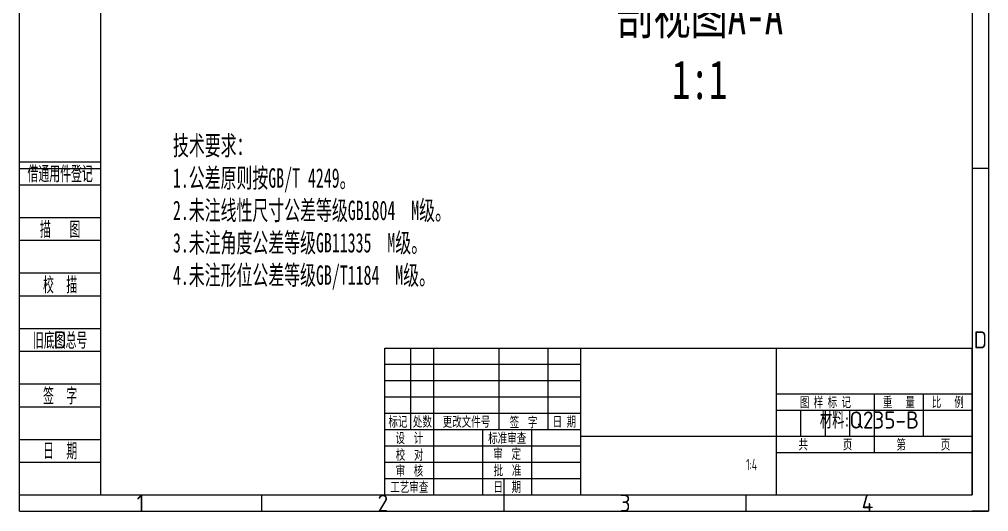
# Model space of a CAD drawing. Header units: millimetres. Extents: x -8604 to -3995, y 3123 to 6155.
# Drawn here: x -5599.1 to -5449.4, y 4681 to 4757.1 of the extents above; entities that cross this region are included whole.
import ezdxf
from ezdxf.enums import TextEntityAlignment as Align

# ---------------------------------------------------------------- set-up
doc = ezdxf.new("R2010")
doc.units = ezdxf.units.MM
for name, color, linetype in [('1轮廓实线层', 7, 'Continuous'), ('2细线层', 4, 'Continuous'), ('6文字层', 3, 'Continuous'), ('图框层', 7, 'Continuous'), ('标注', 1, 'Continuous')]:
    doc.layers.add(name, color=color, linetype=linetype)
doc.styles.add('ACISOTS', font='isocp.shx', dxfattribs={"bigfont": 'gbcbig.shx'})
doc.styles.add('PC_TEXTSTYLE', font='isocp.shx', dxfattribs={"width": 0.8, "bigfont": 'hzfs.shx'})
doc.styles.add('一比1', font='txt.shx', dxfattribs={"width": 0.6, "height": 3})
doc.styles.add('一比二', font='', dxfattribs={"width": 0.7, "height": 6})
doc.styles.get('一比二').set_extended_font_data('SimSun')

# ---------------------------------------------------------------- blocks, each defined once
blk = doc.blocks.new('PC_TITLE_BLOCK')
at = {"layer": '1轮廓实线层'}
for p, q in [((-180, 0), (-180, 45)), ((-180, 0), (-180, 45)), ((-180, 45), (0, 45)), ((-172, 20), (-172, 45)), ((-165, 20), (-165, 45)), ((-145, 20), (-145, 45)), ((-130, 20), (-130, 45)), ((-120, 0), (-120, 45)), ((-60, 0), (-60, 45)), ((-60, 31), (0, 31)), ((-30, 13), (-30, 31)), ((-15, 18), (-15, 31)), ((-180, 25), (-120, 25)), ((-60, 26), (0, 26)), ((-180, 20), (-120, 20)), ((-165, 0), (-165, 20)), ((-150, 0), (-150, 20)), ((-135, 0), (-135, 20)), ((-120, 18), (0, 18)), ((-60, 13), (0, 13)), ((-180, 0), (0, 0))]:
    blk.add_line(p, q, dxfattribs=at)
at = {"layer": '2细线层'}
for p, q in [((-180, 40), (-120, 40)), ((-180, 35), (-120, 35)), ((-180, 30), (-120, 30)), ((-180, 15), (-120, 15)), ((-180, 10), (-120, 10)), ((-180, 5), (-120, 5))]:
    blk.add_line(p, q, dxfattribs=at)
at = {"layer": '2细线层', "color": 75}
for p, q in [((-52.5, 18), (-52.5, 26)), ((-45, 18), (-45, 26)), ((-37.5, 18), (-37.5, 26))]:
    blk.add_line(p, q, dxfattribs=at)
at = {"layer": '图框层'}
blk.add_line((0, 0), (0, 45), dxfattribs=at)
at = {"style": 'PC_TEXTSTYLE', "flags": 1}
blk.add_attdef('图纸张数', (0, 0), '', height=5, dxfattribs=at)
at = {"layer": '6文字层', "style": 'PC_TEXTSTYLE', "width": 0.667}
for s, p in [(' 图 样 标 记 ', (-45, 28.5)), (' 重   量 ', (-22.5, 28.5)), (' 比   例 ', (-7.5, 28.5)), ('标记', (-176, 22.5)), ('处数', (-168.5, 22.5)), (' 更改文件号 ', (-155, 22.5)), (' 签  字 ', (-137.51, 22.37)), (' 日 期 ', (-125, 22.5)), (' 设  计 ', (-172.5, 17.5)), ('标准审查', (-142.5, 17.5)), ('共        页', (-45, 15.5)), ('第        页', (-15, 15.5)), (' 校  对 ', (-172.4, 12.37)), (' 审  定 ', (-142.53, 12.68)), (' 审  核 ', (-172.5, 7.5)), ('批  准', (-142.43, 7.6)), ('工艺审查', (-172.5, 2.5)), (' 日  期 ', (-142.5, 2.5))]:
    blk.add_text(s, height=3.5, dxfattribs=at).set_placement(p, align=Align.MIDDLE)
at = {"layer": '6文字层', "style": 'PC_TEXTSTYLE', "flags": 8}
for tag, height, width, p, p2 in [('图样代号', 5, 2.176994, (-56.96, 35.53), (-3.51, 35.53)), ('图样名称', 7, 1.548666, (-116.78, 28.23), (-63.22, 28.23)), ('重量', 3.5, 1.481707, (-28.88, 20.51), (-16.35, 20.51)), ('比例', 3.5, 1.468426, (-13.53, 20.62), (-1.42, 20.62)), ('设计', 3.5, 1.504878, (-163.77, 15.45), (-151.09, 15.45)), ('标准审查', 3.5, 0.732355, (-133.59, 15.31), (-120.98, 15.31)), ('共几页', 3.5, 0.782855, (-49.76, 13.35), (-39.88, 13.35)), ('第几页', 3.5, 0.776067, (-19.69, 13.35), (-9.9, 13.35)), ('校对', 3.5, 1.480507, (-163.77, 10.48), (-151.09, 10.48)), ('审定', 3.5, 1.494807, (-133.8, 10.61), (-121.11, 10.61)), ('审核', 3.5, 1.511058, (-163.87, 5.38), (-151.09, 5.38)), ('批准', 3.5, 1.494711, (-133.7, 5.38), (-121.11, 5.38)), ('企业名称', 5, 2.108963, (-56.33, 3.82), (-4.24, 3.82)), ('工艺审查', 3.5, 0.741847, (-163.87, 0.41), (-151.09, 0.41)), ('日期', 3.5, 1.546165, (-134.08, 0.41), (-121.11, 0.41))]:
    blk.add_attdef(tag, text='', height=height, dxfattribs=dict(at, width=width)).set_placement(p, p2, align=Align.FIT)
at = {"layer": '6文字层', "style": 'PC_TEXTSTYLE', "width": 0.986205, "flags": 8}
blk.add_attdef('产品名称或材料标记', text='', height=5, rotation=0.4655, dxfattribs=at).set_placement((-117.65, 6.59), (-62.48, 7.04), align=Align.FIT)
blk = doc.blocks.new('PC_FJL_BLOCK')
at = {"layer": '2细线层'}
for p, q in [((-25, 102), (0, 102)), ((-25, 95), (0, 95)), ((-25, 85), (0, 85)), ((-25, 78), (0, 78)), ((-25, 68), (0, 68)), ((-25, 61), (0, 61)), ((-25, 51), (0, 51)), ((-25, 44), (0, 44)), ((-25, 34), (0, 34)), ((-25, 27), (0, 27)), ((-25, 17), (0, 17)), ((-25, 10), (0, 10)), ((-25, 0), (0, 0))]:
    blk.add_line(p, q, dxfattribs=at)
at = {"layer": '6文字层', "color": 3, "style": 'PC_TEXTSTYLE'}
for s, width, p in [('借通用件登记', 0.667, (-12.5, 98.5)), ('描   图', 0.6667, (-12.5, 81.5)), ('校  描', 0.667, (-12.5, 64.5)), ('旧底图总号', 0.667, (-12.5, 47.5)), ('签  字', 0.667, (-12.5, 30.5)), ('日  期', 0.667, (-12.49, 13.6))]:
    blk.add_text(s, height=5, dxfattribs=dict(at, width=width)).set_placement(p, align=Align.MIDDLE)
at = {"layer": '6文字层', "style": 'PC_TEXTSTYLE'}
for tag, width, p, p2 in [('借通用件登记', 0.671328, (-23.44, 86.36), (-1.25, 86.36)), ('描图', 2.120922, (-23.44, 69.36), (-1.25, 69.36)), ('校图', 2.149976, (-23.75, 52.06), (-1.25, 52.06)), ('旧底图总号', 0.761452, (-22.84, 35.67), (-1.86, 35.67)), ('签字', 2.026939, (-23.14, 18.37), (-1.56, 18.37)), ('日期', 1.89999, (-22.84, 1.37), (-2.17, 1.37))]:
    blk.add_attdef(tag, text='', height=5, dxfattribs=dict(at, width=width)).set_placement(p, p2, align=Align.FIT)

msp = doc.modelspace()

# ---------------------------------------------------------------- linework, layer by layer
msp.add_line((-5451.89, 4890.27), (-5451.89, 4683.63))
at = {"layer": '6文字层', "ltscale": 7}
for p, q in [((-5599.06, 4681.11), (-5599.06, 4892.79)), ((-5449.37, 4892.79), (-5449.37, 4681.11)), ((-5586.46, 4683.63), (-5586.46, 4890.27)), ((-5599.06, 4734.03), (-5586.46, 4734.03)), ((-5449.37, 4734.03), (-5451.89, 4734.03)), ((-5524.21, 4681.11), (-5524.21, 4686.15)), ((-5599.06, 4681.11), (-5599.06, 4683.63)), ((-5586.46, 4683.63), (-5451.89, 4683.63)), ((-5561.63, 4681.11), (-5561.63, 4683.63)), ((-5524.21, 4681.11), (-5524.21, 4683.63)), ((-5486.79, 4681.11), (-5486.79, 4683.63)), ((-5599.06, 4681.11), (-5449.37, 4681.11)), ((-5599.06, 4681.11), (-5586.46, 4681.11)), ((-5449.37, 4681.11), (-5451.89, 4681.11))]:
    msp.add_line(p, q, dxfattribs=at)

# ---------------------------------------------------------------- block references
at = {"layer": '6文字层', "ltscale": 7, "xscale": 0.504, "yscale": 0.504, "zscale": 0.504}
msp.add_blockref('PC_FJL_BLOCK', (-5586.46, 4683.63), dxfattribs=at)
at = {"layer": '6文字层', "ltscale": 7}
ref = msp.add_blockref('PC_TITLE_BLOCK', (-5451.89, 4683.63), dxfattribs=dict(at, xscale=0.504, yscale=0.504, zscale=0.504))
ref.add_attrib('比例', '1:4', dxfattribs={"height": 1.764, "style": 'PC_TEXTSTYLE', "width": 0.667}).set_placement((-5485.98, 4687.43), align=Align.CENTER)

# ---------------------------------------------------------------- texts
at = {"insert": (-5506.85, 4760.76), "char_height": 6, "attachment_point": 1, "style": '一比二'}
msp.add_mtext_dynamic_manual_height_columns('剖视图A-A\\P   1:1', width=37.9424, gutter_width=30, heights=[0], dxfattribs=at)
at = {"layer": '6文字层', "ltscale": 7, "style": 'ACISOTS'}
for s, p in [('D', (-5592.76, 4707.57)), ('D', (-5450.63, 4707.57)), ('1', (-5580.34, 4682.37)), ('2', (-5542.92, 4682.37)), ('3', (-5505.5, 4682.37)), ('4', (-5468.08, 4682.37))]:
    msp.add_text(s, height=2.65, dxfattribs=at).set_placement(p, align=Align.MIDDLE)
msp.add_text('材料:Q235-B', height=2.646, dxfattribs=at).set_placement((-5475.44, 4693.87))
at = {"layer": '标注', "insert": (-5575.34, 4739.07), "char_height": 3, "attachment_point": 1, "style": '一比1'}
msp.add_mtext_dynamic_manual_height_columns('{\\fSimSun|b0|i0|c134|p2;技术要求：\\P\\fSimSun|b0|i0|c0|p2;1.\\fSimSun|b0|i0|c134|p2;公差原则按\\fSimSun|b0|i0|c0|p2;GB/T 4249\\fSimSun|b0|i0|c134|p2;。\\P\\fSimSun|b0|i0|c0|p2;2.\\fSimSun|b0|i0|c134|p2;未注线性尺寸公差等级\\fSimSun|b0|i0|c0|p2;GB1804  M\\fSimSun|b0|i0|c134|p2;级。\\P\\fSimSun|b0|i0|c0|p2;3.\\fSimSun|b0|i0|c134|p2;未注角度公差等级\\fSimSun|b0|i0|c0|p2;GB11335  M\\fSimSun|b0|i0|c134|p2;级。\\P\\fSimSun|b0|i0|c0|p2;4.\\fSimSun|b0|i0|c134|p2;未注形位公差等级\\fSimSun|b0|i0|c0|p2;GB/T1184  M\\fSimSun|b0|i0|c134|p2;级。}', width=106.6724, gutter_width=15, heights=[0], dxfattribs=at)

doc.saveas('drawing.dxf')
